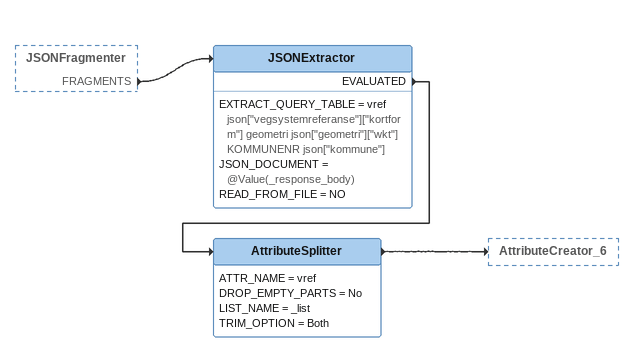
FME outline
JSONFragmenter [outside]
    FRAGMENTS -> JSONExtractor
JSONExtractor
    EXTRACT_QUERY_TABLE = vref json["vegsystemreferanse"]["kortform"] geometri json["geometri"]["wkt"] KOMMUNENR json["kommune"]
    JSON_DOCUMENT = @Value(_response_body)
    READ_FROM_FILE = NO
    EVALUATED -> AttributeSplitter
AttributeSplitter
    ATTR_NAME = vref
    DROP_EMPTY_PARTS = No
    LIST_NAME = _list
    TRIM_OPTION = Both
    -> AttributeCreator_6
